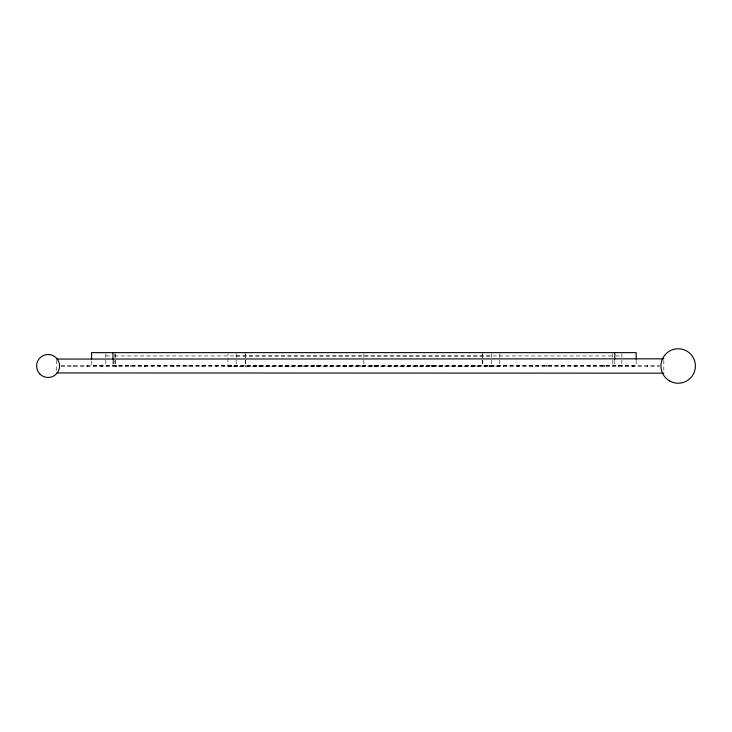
<?xml version="1.0" encoding="UTF-8"?>
<svg xmlns="http://www.w3.org/2000/svg" width="732" height="732" viewBox="0 0 732 732"><rect width="100%" height="100%" fill="white"/><g stroke="black" fill="none" stroke-linecap="round" stroke-linejoin="round"><path stroke-width="0.55" stroke-dasharray="3.66 2.75" d="M105.829 355.935L110.797 355.935M114.65 355.935L613.068 355.935M615.713 355.935L621.889 355.935M236.207 356.027L491.501 356.027M61.058 365.286L659.459 365.286M61.058 366.714L659.459 366.714M663.823 360.336L663.823 371.078M647.317 365.286L647.317 366.714M636.163 360.327L636.163 365.817L91.555 365.817L91.555 360.327M621.889 353.739L621.889 365.817M618.613 365.286L618.613 366.714M614.752 360.327L614.752 365.817M612.776 353.739L612.776 365.817M589.91 365.286L589.91 366.714M561.197 365.286L561.197 366.714M532.493 365.286L532.493 366.714M503.79 365.286L503.79 366.714M499.773 353.766L499.773 366.183L227.945 366.183L227.945 353.766M491.501 353.766L491.501 366.183M482.406 353.766L482.406 366.183M482.168 353.766L482.168 366.183M475.086 365.286L475.086 366.714M446.374 365.286L446.374 366.714M417.67 365.286L417.67 366.714M388.967 365.286L388.967 366.714M363.859 353.739L363.859 365.817M360.263 365.286L360.263 366.714M331.55 365.286L331.55 366.714M302.847 365.286L302.847 366.714M274.143 365.286L274.143 366.714M245.54 353.766L245.54 366.183M245.44 365.286L245.44 366.714M245.312 353.766L245.312 366.183M236.207 353.766L236.207 366.183M216.727 365.286L216.727 366.714M188.023 365.286L188.023 366.714M159.32 365.286L159.32 366.714M130.616 365.286L130.616 366.714M115.327 353.739L115.327 365.817M114.933 353.739L114.933 365.817M113.35 360.327L113.35 365.817M112.966 360.327L112.966 365.817M105.829 353.739L105.829 365.817M101.904 365.286L101.904 366.714M73.2 365.286L73.2 366.714M56.693 360.336L56.693 371.078M86.861 365.817C87.739 368.553 88.993 363.877 86.861 365.817M115.564 365.817C116.443 368.553 117.696 363.877 115.564 365.817M144.268 365.817C145.146 368.553 146.4 363.877 144.268 365.817M172.981 365.817C173.859 368.553 175.113 363.877 172.981 365.817M201.684 365.817C202.563 368.553 203.816 363.877 201.684 365.817M230.388 365.817C231.266 368.553 232.52 363.877 230.388 365.817M259.091 365.817C259.97 368.553 261.223 363.877 259.091 365.817M287.804 365.817C288.683 368.553 289.936 363.877 287.804 365.817M316.508 365.817C317.386 368.553 318.64 363.877 316.508 365.817M345.211 365.817C346.09 368.553 347.343 363.877 345.211 365.817M373.915 365.817C374.793 368.553 376.047 363.877 373.915 365.817M402.627 365.817C403.506 368.553 404.759 363.877 402.627 365.817M431.331 365.817C432.209 368.553 433.463 363.877 431.331 365.817M460.035 365.817C460.913 368.553 462.167 363.877 460.035 365.817M488.738 365.817C489.617 368.553 490.87 363.877 488.738 365.817M517.451 365.817C518.329 368.553 519.583 363.877 517.451 365.817M546.154 365.817C547.033 368.553 548.286 363.877 546.154 365.817M574.858 365.817C575.736 368.553 576.99 363.877 574.858 365.817M603.561 365.817C604.44 368.553 605.693 363.877 603.561 365.817M632.274 365.817C633.153 368.553 634.406 363.877 632.274 365.817"/><path stroke-width="1.1" d="M663.823 358.826L56.693 359.064M663.823 373.174L56.693 372.936M636.163 359.229L636.163 352.641L91.555 352.641L91.555 359.229M614.752 352.641L614.752 359.229M112.966 352.641L112.966 359.229M669.56 380.915A17.22 17.22 0 0 0 695.4 366A17.22 17.22 0 0 0 669.56 351.086A17.22 17.22 0 0 0 669.56 380.915M39.967 374.116A11.483 11.483 0 0 0 59.173 368.974A11.483 11.483 0 0 0 45.109 354.91A11.483 11.483 0 0 0 39.967 374.116"/></g></svg>
